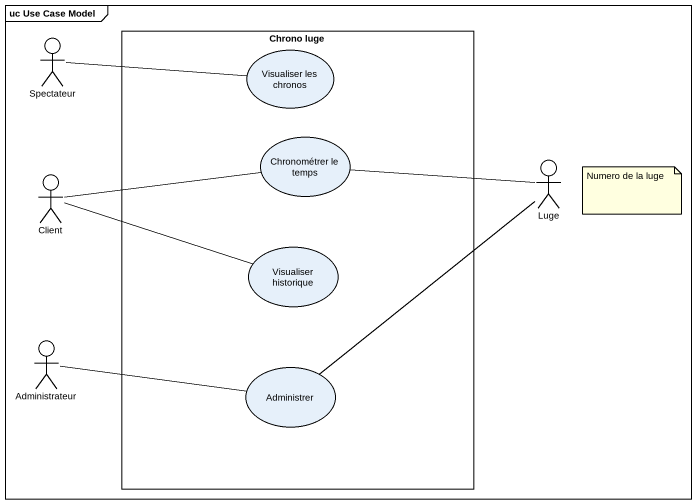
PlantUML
@startuml
mainframe uc Use Case Model
actor Spectateur
rectangle "Chrono luge" as Chrono_luge {
  usecase "Visualiser les chronos" as Visualiser_les_chronos
  usecase "Chronométrer le temps" as Chronométrer_le_temps
  usecase "Visualiser historique" as Visualiser_historique
  usecase Administrer
}
actor Client
actor Luge
actor Administrateur
Spectateur -right- Visualiser_les_chronos
Client -right- Chronométrer_le_temps
Client -right- Visualiser_historique
Luge -left- Chronométrer_le_temps
Luge -- Administrer
Administrateur -right- Administrer
note as N1
  Numero de la luge
end note
@enduml
